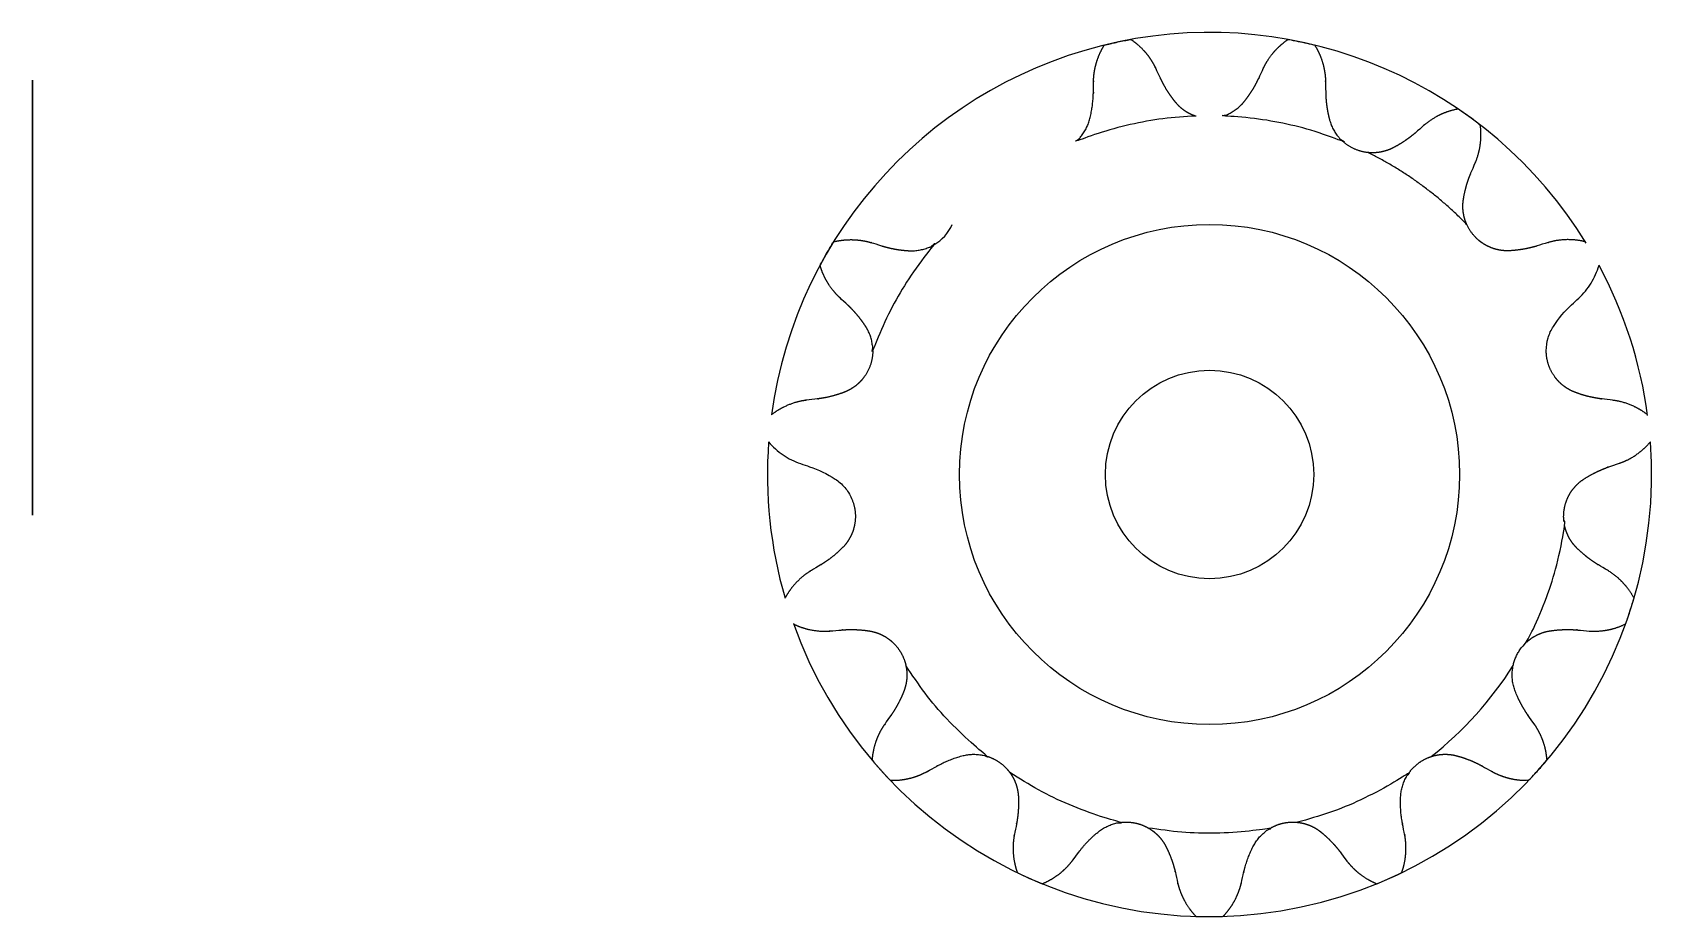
# Model space of a CAD drawing. Header units: inches. Extents: x 1.31 to 6.59, y 1.26 to 4.15.
# Drawn here: x 4.158 to 6.586, y 1.322 to 2.648 of the extents above; entities that cross this region are included whole.
import ezdxf

# ---------------------------------------------------------------- set-up
doc = ezdxf.new("R2010")
doc.units = ezdxf.units.IN
doc.header["$LTSCALE"] = 0.5209
doc.header["$MEASUREMENT"] = 0
doc.linetypes.add('SLD-Solid', pattern=[0])

msp = doc.modelspace()

# ---------------------------------------------------------------- linework, layer by layer
at = {"extrusion": (-1, 0, 6.123233995736766e-17), "elevation": -4.157874310430698}
msp.add_lwpolyline([(-2.2984460497548, -0.2808458812837237), (-2.2734460497548, -0.3058458812837241), (-1.9234460497548, -0.3058458812837236), (-1.9234460497548, 0.1791541187162775), (-2.070092058953076, 0.1791541187162775), (-1.9234460497548, 0.1791541187162775), (-1.9234460497548, -0.3058458812837236), (-2.2734460497548, -0.3058458812837241), (-2.2984460497548, -0.2808458812837237), (-2.2984460497548, 0.06915411871627722)], close=True, dxfattribs=at)
at = {"color": 7, "linetype": 'SLD-Solid', "lineweight": 25}
for radius in [0.375, 0.1562500000000002]:
    msp.add_circle((5.923217070539385, 1.984543092788741), radius, dxfattribs=at)
for centre, radius, start, end in [((5.923217070539385, 1.984543092788741), 0.6629999999999997, 31.54155455620305, 172.2382597777734), ((5.476425921762188, 2.386835650104203), 0.0668250000000002, 300.1467021613824, 335.8532978386199), ((5.923217070539385, 1.984543092788741), 0.6629999999999997, 7.686869084952097, 28.2382616027676), ((5.923217070539385, 1.984543092788741), 0.6629999999999997, 175.7617402222275, 196.2382599926345), ((5.923217070539385, 1.984543092788741), 0.6629999999999997, 199.7158501263698, 4.238261060231665), ((5.923217070539385, 1.984543092788741), 0.5379999999999997, 308.1823750520335, 327.817624947968)]:
    msp.add_arc(centre, radius, start, end, dxfattribs=at)
for points, weights, knots in [([(5.902729804234863, 2.522152869410565), (5.896496530012588, 2.524160552776733), (5.890730966664314, 2.527007406106836), (5.880091602487479, 2.534307045046789), (5.875332984462221, 2.538705831526914), (5.871284291665021, 2.543705550749861), (5.862284674681833, 2.554819152172304), (5.854830148992182, 2.566832833208015), (5.848885895814008, 2.579736786433938), (5.846865475489762, 2.584122772121174), (5.84484518099059, 2.588508484663775), (5.842825004332893, 2.592893941392761), (5.838735743361269, 2.601771024976646), (5.833538759084524, 2.609924088331548), (5.820956754805763, 2.624791984189858), (5.813578027081147, 2.631443094514269), (5.8053741866252, 2.636986235683804), (5.791997791404142, 2.634570219811169), (5.778701995395208, 2.631744111126845), (5.765499368115725, 2.628510581364213), (5.760258656180712, 2.620108698057694), (5.756298176693186, 2.611221668465997), (5.750815954753796, 2.592531319537836), (5.749345404715486, 2.582771973298004), (5.749220295479311, 2.57299764632272), (5.749158498218339, 2.568169652376095), (5.749096697352592, 2.563341376801657), (5.749034892637853, 2.558512800519511), (5.748853057841408, 2.544306713021252), (5.746929415537521, 2.530299640406191), (5.743228163697695, 2.516486380488349), (5.741583949863251, 2.510350090919673), (5.739008771868215, 2.504333676471606), (5.732303919218667, 2.493393409003694), (5.728111895601874, 2.488346467992089), (5.723267523783501, 2.484006984128362), (5.780603895433691, 2.506960358181756), (5.841014444046381, 2.51980101668347), (5.902729804234863, 2.522152869410565)], [1, 1, 1, 1, 1, 1, 1, 1, 1, 1, 1, 1, 1, 1, 1, 1, 1, 0.9996848748953934, 0.9996848748953934, 1, 1, 1, 1, 1, 1, 1, 1, 1, 1, 1, 1, 1, 1, 1, 1, 1, 0.9902369954290967, 0.9902369954290967, 1], [0.623197659246169, 0.623197659246169, 0.623197659246169, 0.623197659246169, 1.123197659246169, 1.123197659246169, 1.623197659246169, 1.623197659246169, 1.623197659246169, 2.623197659246169, 2.623197659246169, 2.623197659246169, 2.623575928648219, 2.623575928648219, 2.623575928648219, 3.123575928648219, 3.123575928648219, 3.623575928648219, 3.623575928648219, 3.623575928648219, 3.685072263533578, 3.685072263533578, 3.685072263533578, 4.185072263533576, 4.185072263533576, 4.685072263533578, 4.685072263533578, 4.685072263533578, 4.685450532935628, 4.685450532935628, 4.685450532935628, 5.685450532935628, 5.685450532935628, 5.685450532935628, 6.185450532935628, 6.185450532935628, 6.685450532935628, 6.685450532935628, 6.685450532935628, 7.028150293071558, 7.028150293071558, 7.028150293071558, 7.028150293071558]), ([(6.097399248440913, 2.558512800519513), (6.097337443726174, 2.563341376801658), (6.097275642860428, 2.568169652376096), (6.097213845599455, 2.572997646322722), (6.097088754855744, 2.582770528549375), (6.095657220288056, 2.592332527093576), (6.090210309523743, 2.611032571990775), (6.086174754806477, 2.62010986853688), (6.08093477296304, 2.628510581364215), (6.067732145683557, 2.631744111126848), (6.054436349674624, 2.634570219811172), (6.041059954453566, 2.636986235683806), (6.032854970944286, 2.631442322180139), (6.025622211501167, 2.624934487814217), (6.013011901675297, 2.61008982263867), (6.007699004285294, 2.601772341731211), (6.003609136745872, 2.592893941392762), (6.001588960088176, 2.588508484663775), (5.999568665589003, 2.584122772121174), (5.997548245264758, 2.579736786433939), (5.991603992086584, 2.566832833208015), (5.984149466396934, 2.554819152172304), (5.975149849413745, 2.543705550749861), (5.971101964990588, 2.538706829785721), (5.96642500829148, 2.534376384646533), (5.955798834709965, 2.527060492975938), (5.949936830293404, 2.52416030129662), (5.943704336843904, 2.522152869410565), (6.005419697032385, 2.519801016683471), (6.065830245645076, 2.506960358181758), (6.123166617295266, 2.484006984128364), (6.118288840158598, 2.488376391756232), (6.114179657979907, 2.493322183421007), (6.107429148360157, 2.504318145184436), (6.10487107801268, 2.510272140331471), (6.103205977381071, 2.51648638048835), (6.099504725541244, 2.530299640406191), (6.097581083237358, 2.544306713021253), (6.097399248440913, 2.558512800519513)], [1, 1, 1, 1, 1, 1, 1, 1, 1, 0.9996848748953934, 0.9996848748953934, 1, 1, 1, 1, 1, 1, 1, 1, 1, 1, 1, 1, 1, 1, 1, 1, 1, 0.9902369954290967, 0.9902369954290967, 1, 1, 1, 1, 1, 1, 1, 1, 1], [0, 0, 0, 0, 0.0003782694020494099, 0.0003782694020494099, 0.0003782694020494099, 0.5003782694020479, 0.5003782694020479, 1.00037826940205, 1.00037826940205, 1.00037826940205, 1.061874604287408, 1.061874604287408, 1.061874604287408, 1.561874604287408, 1.561874604287408, 2.061874604287408, 2.061874604287408, 2.061874604287408, 2.062252873689458, 2.062252873689458, 2.062252873689458, 3.062252873689458, 3.062252873689458, 3.062252873689458, 3.562252873689458, 3.562252873689458, 4.062252873689458, 4.062252873689458, 4.062252873689458, 4.404952633825388, 4.404952633825388, 4.404952633825388, 4.904952633825388, 4.904952633825388, 5.404952633825388, 5.404952633825388, 5.404952633825388, 6.404952633825388, 6.404952633825388, 6.404952633825388, 6.404952633825388]), ([(6.309030337236971, 2.359499254546535), (6.306351464471417, 2.365474877311416), (6.304609174507569, 2.371664437352436), (6.302914737544247, 2.384455427014645), (6.302999531635053, 2.390935133285299), (6.304005945956309, 2.397289383230519), (6.306243043814774, 2.411413863222882), (6.310182899856872, 2.424992376234878), (6.315794920113234, 2.43804423778734), (6.317702417604658, 2.442480499958974), (6.319609796303469, 2.446916485854921), (6.321517063747054, 2.451352213004865), (6.325377773318571, 2.460331055653302), (6.327959218636648, 2.469648632062655), (6.330589214009512, 2.488947445601477), (6.330594619770363, 2.498881371176711), (6.329224535731486, 2.508687098008952), (6.318478530592303, 2.517011066735195), (6.30748169850183, 2.525000732922259), (6.296244435593652, 2.532648543336965), (6.286493894398054, 2.530921193253474), (6.277239462558578, 2.52791781773779), (6.259681497560647, 2.519485612494694), (6.251444900375414, 2.514048162828441), (6.24409745942634, 2.507600848045211), (6.240468210268762, 2.504416213842929), (6.23683874940887, 2.501231393873727), (6.233209062504122, 2.498046375552154), (6.222530218063741, 2.488675783518072), (6.210833768043801, 2.480732765441502), (6.198091885867933, 2.474240452198439), (6.192360781010408, 2.471320308419808), (6.186326816553551, 2.469266544546418), (6.173643719459335, 2.466905205606451), (6.167108874260881, 2.466640037463197), (6.160598715439285, 2.467341140283361), (6.146568643123638, 2.468852090098437), (6.133677422627725, 2.474591631251855), (6.123166617295267, 2.484006984128363)], [1, 1, 1, 1, 1, 1, 1, 1, 1, 1, 1, 1, 1, 1, 1, 1, 1, 0.9996848748953934, 0.9996848748953934, 1, 1, 1, 1, 1, 1, 1, 1, 1, 1, 1, 1, 1, 1, 1, 1, 1, 0.9678964107365108, 0.9678964107365108, 0.9999999999999999], [0, 0, 0, 0, 0.5, 0.5, 1, 1, 1, 2, 2, 2, 2.00037826940205, 2.00037826940205, 2.00037826940205, 2.50037826940205, 2.50037826940205, 3.00037826940205, 3.00037826940205, 3.00037826940205, 3.061874604287409, 3.061874604287409, 3.061874604287409, 3.561874604287409, 3.561874604287409, 4.061874604287409, 4.061874604287409, 4.061874604287409, 4.062252873689459, 4.062252873689459, 4.062252873689459, 5.062252873689459, 5.062252873689459, 5.062252873689459, 5.562252873689459, 5.562252873689459, 6.062252873689459, 6.062252873689459, 6.062252873689459, 6.685450532935631, 6.685450532935631, 6.685450532935631, 6.685450532935631]), ([(6.33644765108693, 2.329049242661772), (6.324245100908214, 2.336136108517838), (6.31480286668224, 2.346622772017152), (6.309030337236971, 2.359499254546535), (6.265986933667973, 2.403789008481731), (6.216021917723022, 2.440090717478204), (6.160598715439285, 2.467341140283362)], [1, 0.9678964107365112, 0.9678964107365112, 1, 0.9902369954290968, 0.9902369954290968, 1], [9.583142791081936, 9.583142791081936, 9.583142791081936, 9.583142791081936, 10.20634045032811, 10.20634045032811, 10.20634045032811, 10.54904021046404, 10.54904021046404, 10.54904021046404, 10.54904021046404]), ([(5.431164692934821, 2.327566582049699), (5.426553345290071, 2.328999914402828), (5.421942284824752, 2.330433157492774), (5.417331493317334, 2.331866316983283), (5.40799827953777, 2.334767333844188), (5.398461910681037, 2.336360684774632), (5.378993915437855, 2.336958996983159), (5.369113841333098, 2.335925995208457), (5.359505044610136, 2.333538439208633), (5.352349938858991, 2.321981210150734), (5.345553522858503, 2.310209472328514), (5.339122221772579, 2.29823435445231), (5.341859318452665, 2.288717784595383), (5.345813592910679, 2.279827987398977), (5.356034913334011, 2.263247611684406), (5.362303535300207, 2.255624503785285), (5.369483546451565, 2.248991241973914), (5.37303009473173, 2.245714759142191), (5.376576849890082, 2.242438085185811), (5.380123825942331, 2.239161207156341), (5.390559329224114, 2.229520355082122), (5.399681446281992, 2.218718250647297), (5.40747008246514, 2.206724802672968), (5.410973288949027, 2.201330337747422), (5.413646525164896, 2.195544105485931), (5.417320677481774, 2.183177299570755), (5.418267467927602, 2.176705980360918), (5.418250702715598, 2.170158198226989), (5.439558542689279, 2.228126231228807), (5.47043862079169, 2.281612095443878), (5.509986489991837, 2.329049242661768), (5.504323620963091, 2.325760422490621), (5.498350087079714, 2.323380691820924), (5.485806285122957, 2.320358514645289), (5.479353211933578, 2.319765530305692), (5.472928571486253, 2.320102231444229), (5.458647627677734, 2.320850663995299), (5.444731672014438, 2.3233495957049), (5.431164692934821, 2.327566582049699)], [1, 1, 1, 1, 1, 1, 1, 1, 1, 0.9996848748953934, 0.9996848748953934, 1, 1, 1, 1, 1, 1, 1, 1, 1, 1, 1, 1, 1, 1, 1, 1, 1, 0.9902369954290967, 0.9902369954290967, 1, 1, 1, 1, 1, 1, 1, 1, 1], [0, 0, 0, 0, 0.0003782694020494097, 0.0003782694020494097, 0.0003782694020494097, 0.5003782694020494, 0.5003782694020494, 1.000378269402049, 1.000378269402049, 1.000378269402049, 1.061874604287409, 1.061874604287409, 1.061874604287409, 1.561874604287409, 1.561874604287409, 2.061874604287409, 2.061874604287409, 2.061874604287409, 2.062252873689459, 2.062252873689459, 2.062252873689459, 3.062252873689459, 3.062252873689459, 3.062252873689459, 3.562252873689459, 3.562252873689459, 4.062252873689459, 4.062252873689459, 4.062252873689459, 4.40495263382539, 4.40495263382539, 4.40495263382539, 4.90495263382539, 4.90495263382539, 5.40495263382539, 5.40495263382539, 5.40495263382539, 6.40495263382539, 6.40495263382539, 6.40495263382539, 6.40495263382539]), ([(6.487598650122645, 2.332454622674008), (6.487375811635079, 2.332816110945594), (6.487152627011755, 2.333177383232924), (6.486929096468631, 2.333538439208638), (6.477318960940538, 2.335926327869492), (6.46764303747398, 2.336946724496033), (6.448173358427139, 2.336384991588386), (6.438437243469729, 2.334767763385253), (6.429102647761434, 2.331866316983287), (6.424491856254016, 2.330433157492777), (6.419880795788696, 2.328999914402832), (6.415269448143947, 2.327566582049704), (6.40170246906433, 2.323349595704904), (6.387786513401034, 2.320850663995302), (6.373505569592513, 2.320102231444231), (6.367146148605498, 2.319768948312773), (6.360670249810475, 2.320352630994864), (6.348126180612764, 2.323366241043188), (6.342113491231539, 2.325758696957908), (6.33644765108693, 2.329049242661771)], [0.9999713800229114, 0.9999806122711007, 0.9999901522634635, 1, 1, 1, 1, 1, 1, 1, 1, 1, 1, 1, 1, 1, 1, 1, 1, 1], [3.05995282879237, 3.05995282879237, 3.05995282879237, 3.05995282879237, 3.06187460428741, 3.06187460428741, 3.06187460428741, 3.56187460428741, 3.56187460428741, 4.06187460428741, 4.06187460428741, 4.06187460428741, 4.062252873689459, 4.062252873689459, 4.062252873689459, 5.062252873689459, 5.062252873689459, 5.062252873689459, 5.562252873689459, 5.562252873689459, 6.062252873689459, 6.062252873689459, 6.062252873689459, 6.062252873689459]), ([(5.418250702715598, 2.170158198226991), (5.418214571940391, 2.156047046853234), (5.413853972062032, 2.142626500395401), (5.405588875802835, 2.131189101987013), (5.401753270366663, 2.12588131776586), (5.397264098213256, 2.121277669703697), (5.387033992565975, 2.113414748592151), (5.381380005045775, 2.110248330233319), (5.375373859990552, 2.107942787157413), (5.362023157805914, 2.102817932746261), (5.348293892827101, 2.099440690299229), (5.334184633538344, 2.097774910983458), (5.329388969054149, 2.09720872118287), (5.324593603228024, 2.096642566642704), (5.319798517110122, 2.096076445125687), (5.310092248011184, 2.094930495365503), (5.30073226722538, 2.09250730207457), (5.282704019288621, 2.085135542714178), (5.274098279846957, 2.080173259493951), (5.266291314181307, 2.074083869161117)], [1, 0.9678964107365112, 0.9678964107365112, 1, 1, 1, 1, 1, 1, 1, 1, 1, 1, 1, 1, 1, 1, 1, 1, 1], [0, 0, 0, 0, 0.6231976592461699, 0.6231976592461699, 0.6231976592461699, 1.12319765924617, 1.12319765924617, 1.62319765924617, 1.62319765924617, 1.62319765924617, 2.62319765924617, 2.62319765924617, 2.62319765924617, 2.623575928648219, 2.623575928648219, 2.623575928648219, 3.123575928648219, 3.123575928648219, 3.62357592864822, 3.62357592864822, 3.62357592864822, 3.62357592864822]), ([(6.580259271525444, 2.073225369052901), (6.580220643496784, 2.073511562033507), (6.58018182861404, 2.073797728776804), (6.580142826897461, 2.074083869161123), (6.572334773479684, 2.080174107934641), (6.563910410719979, 2.085041839079383), (6.54589549753797, 2.09244770230598), (6.536343328298249, 2.09493032591809), (6.526635623968646, 2.096076445125691), (6.521840537850745, 2.096642566642708), (6.517045172024621, 2.097208721182874), (6.512249507540426, 2.097774910983462), (6.498140248251667, 2.099440690299233), (6.484410983272856, 2.102817932746266), (6.471060281088217, 2.107942787157418), (6.465055328633632, 2.11024787243683), (6.459491575240155, 2.113357746942183), (6.449250119146124, 2.121203073604606), (6.444680390244455, 2.125881982646197), (6.440845265275935, 2.131189101987015)], [0.9999803358332838, 0.9999867482296568, 0.9999933029518956, 1, 1, 1, 1, 1, 1, 1, 1, 1, 1, 1, 1, 1, 1, 1, 1, 1], [3.060567682347666, 3.060567682347666, 3.060567682347666, 3.060567682347666, 3.061874604287409, 3.061874604287409, 3.061874604287409, 3.561874604287409, 3.561874604287409, 4.061874604287409, 4.061874604287409, 4.061874604287409, 4.062252873689459, 4.062252873689459, 4.062252873689459, 5.062252873689459, 5.062252873689459, 5.062252873689459, 5.562252873689459, 5.562252873689459, 6.062252873689459, 6.062252873689459, 6.062252873689459, 6.062252873689459]), ([(6.460023267017203, 1.948722603916882), (6.462671505880408, 1.954711869791997), (6.466105428132571, 1.960148270217529), (6.474477192178744, 1.969966328788015), (6.479349291990877, 1.974239081615321), (6.484744831618617, 1.977742986018973), (6.496738269359014, 1.985531615556129), (6.509465348495526, 1.991689532507049), (6.522919954321573, 1.99625239141824), (6.527493104551949, 1.997803283324749), (6.532065969981703, 1.999354078646856), (6.536638568681429, 2.00090478351284), (6.545894471304229, 2.004043736694345), (6.554546103977315, 2.008360025440878), (6.570647723276135, 2.019318981951738), (6.578033687480856, 2.02596205948486), (6.584403997193995, 2.033541541958398), (6.584403996828416, 2.033541546891541), (6.584403996462837, 2.033541551824686), (6.584403996097257, 2.033541556757829)], [1, 1, 1, 1, 1, 1, 1, 1, 1, 1, 1, 1, 1, 1, 1, 1, 1, 0.9999999998852842, 0.9999999997705684, 0.9999999996558527], [0, 0, 0, 0, 0.5, 0.5, 1, 1, 1, 2, 2, 2, 2.00037826940205, 2.00037826940205, 2.00037826940205, 2.50037826940205, 2.50037826940205, 3.00037826940205, 3.00037826940205, 3.00037826940205, 3.000378291788705, 3.000378291788705, 3.000378291788705, 3.000378291788705]), ([(5.386410874061568, 1.948722603916878), (5.392117389295692, 1.935816729967056), (5.393592411098723, 1.921782834955101), (5.390693878988302, 1.907972534084706), (5.389348747962053, 1.90156354378378), (5.387120154271408, 1.895531985456195), (5.380972616376162, 1.884187881251712), (5.37709533663811, 1.878995534703269), (5.372546216598066, 1.874446414663226), (5.362434214621874, 1.864334412687031), (5.351265556268322, 1.855664951522989), (5.339053633691043, 1.848404429872576), (5.334902866323964, 1.845936617278465), (5.330752357452903, 1.843468958371534), (5.326602090676294, 1.841001443400335), (5.318201086463312, 1.836006679259998), (5.310635918681904, 1.82998593911592), (5.2971646409603, 1.815918734952488), (5.291321255825785, 1.807885201144989), (5.286666015009932, 1.799146885426402)], [1, 0.9678964107365122, 0.9678964107365122, 1, 1, 1, 1, 1, 1, 1, 1, 1, 1, 1, 1, 1, 1, 1, 1, 1], [0, 0, 0, 0, 0.6231976592461592, 0.6231976592461592, 0.6231976592461592, 1.123197659246159, 1.123197659246159, 1.623197659246159, 1.623197659246159, 1.623197659246159, 2.623197659246159, 2.623197659246159, 2.623197659246159, 2.623575928648209, 2.623575928648209, 2.623575928648209, 3.123575928648209, 3.123575928648209, 3.623575928648209, 3.623575928648209, 3.623575928648209, 3.623575928648209]), ([(6.2226416221173, 1.53756553416598), (6.230965179198824, 1.548960458300725), (6.242381377891705, 1.557254812159263), (6.255790715334586, 1.561649760153151), (6.262013621908799, 1.563689335253785), (6.268351394222313, 1.56477509557693), (6.281249431259644, 1.56512322751407), (6.287684777484513, 1.564361583845616), (6.293899017639015, 1.562696483214643), (6.307712283200228, 1.55899522986268), (6.320804584452027, 1.553657615353668), (6.333198329486198, 1.54671204797413), (6.337410901568015, 1.544351284286095), (6.341623211304824, 1.541990667618588), (6.345835275342406, 1.539630188643162), (6.354361371633798, 1.534852086777016), (6.36335806976482, 1.531310829724936), (6.382276262112384, 1.526677963838064), (6.39215520006438, 1.525634210531272), (6.40205042364518, 1.525971811575602), (6.411452056203261, 1.535788857315022), (6.420547436122209, 1.545890300080132), (6.429327964854386, 1.556266590216314), (6.428629286561968, 1.566144272771742), (6.42660971585463, 1.575661944840057), (6.420059011779371, 1.594005128697361), (6.415512309182962, 1.60276497322647), (6.409868326741043, 1.610746096889189), (6.407080498135391, 1.61468834955938), (6.404292506909389, 1.618630832190091), (6.401504342045731, 1.622573560360827), (6.393301325056493, 1.634173400309342), (6.386624432068992, 1.646636047704579), (6.381499574539082, 1.659986758013864), (6.379206870277259, 1.665959456814913), (6.3777754084452, 1.672222708389133), (6.376757483431927, 1.685176896863911), (6.377182447695938, 1.691608650515296), (6.378557161264501, 1.697995711404017), (6.381526375837088, 1.711790988253284), (6.388581974651609, 1.724011643877861), (6.399044427569022, 1.733480697551641), (6.427865343455641, 1.788103693642126), (6.446950281298181, 1.846841092648127), (6.455740262090469, 1.907972534084716), (6.452841729980048, 1.921782834955104), (6.454316751783079, 1.935816729967059), (6.460023267017203, 1.948722603916882)], [1, 0.9678964107365112, 0.9678964107365112, 1, 1, 1, 1, 1, 1, 1, 1, 1, 1, 1, 1, 1, 1, 1, 1, 1, 0.9996848748953934, 0.9996848748953934, 1, 1, 1, 1, 1, 1, 1, 1, 1, 1, 1, 1, 1, 1, 1, 1, 1, 0.967896410736511, 0.967896410736511, 1, 0.9902369954290967, 0.9902369954290967, 1, 0.9678964107365099, 0.9678964107365099, 0.9999999999999999], [0, 0, 0, 0, 0.6231976592461697, 0.6231976592461697, 0.6231976592461697, 1.12319765924617, 1.12319765924617, 1.62319765924617, 1.62319765924617, 1.62319765924617, 2.62319765924617, 2.62319765924617, 2.62319765924617, 2.623575928648219, 2.623575928648219, 2.623575928648219, 3.123575928648219, 3.123575928648219, 3.623575928648219, 3.623575928648219, 3.623575928648219, 3.68507226353358, 3.68507226353358, 3.68507226353358, 4.18507226353358, 4.18507226353358, 4.68507226353358, 4.68507226353358, 4.68507226353358, 4.685450532935629, 4.685450532935629, 4.685450532935629, 5.685450532935629, 5.685450532935629, 5.685450532935629, 6.185450532935628, 6.185450532935628, 6.685450532935629, 6.685450532935629, 6.685450532935629, 7.308648192181801, 7.308648192181801, 7.308648192181801, 7.651347952317732, 7.651347952317732, 7.651347952317732, 8.274545611563912, 8.274545611563912, 8.274545611563912, 8.274545611568211]), ([(6.399044427569022, 1.733480697551641), (6.40389976532787, 1.737875025937706), (6.409247989529591, 1.741444721401326), (6.420889333779395, 1.747008859897123), (6.427078103466849, 1.748930555281025), (6.433432353413444, 1.749936969602498), (6.447556830080128, 1.752174066934228), (6.461688245853487, 1.752623033282693), (6.475835516771106, 1.751318931571456), (6.48064410195901, 1.750875674054958), (6.485452387684185, 1.750432444143067), (6.490260392947533, 1.749989240084271), (6.499992813412197, 1.74909210124694), (6.509652066399157, 1.749516292592343), (6.528819028379766, 1.752978677750169), (6.538268428625753, 1.756043289369495), (6.547170848768562, 1.760376452466111), (6.551766715257447, 1.773168758474934), (6.555967131347432, 1.786096309924369), (6.559768126068842, 1.799146885426415), (6.555112236629723, 1.807886418670591), (6.549396081539819, 1.815759810790271), (6.535950871921146, 1.82985273088337), (6.528234303346487, 1.836005936834835), (6.519832050402478, 1.84100144340034), (6.515681783625868, 1.843468958371539), (6.511531274754807, 1.84593661727847), (6.507380507387728, 1.84840442987258), (6.495168584810449, 1.855664951522993), (6.483999926456898, 1.864334412687036), (6.473887924480705, 1.87444641466323), (6.469339715692288, 1.878994623451646), (6.465521864912281, 1.884098612003168), (6.459356774440435, 1.895431318791665), (6.457085224632136, 1.901564346542795), (6.455740262090469, 1.907972534084708)], [1, 1, 1, 1, 1, 1, 1, 1, 1, 1, 1, 1, 1, 1, 1, 1, 1, 0.9996848748953934, 0.9996848748953934, 1, 1, 1, 1, 1, 1, 1, 1, 1, 1, 1, 1, 1, 1, 1, 1, 1], [0, 0, 0, 0, 0.5, 0.5, 1, 1, 1, 2, 2, 2, 2.00037826940205, 2.00037826940205, 2.00037826940205, 2.50037826940205, 2.50037826940205, 3.00037826940205, 3.00037826940205, 3.00037826940205, 3.061874604287409, 3.061874604287409, 3.061874604287409, 3.561874604287408, 3.561874604287408, 4.061874604287409, 4.061874604287409, 4.061874604287409, 4.062252873689459, 4.062252873689459, 4.062252873689459, 5.062252873689459, 5.062252873689459, 5.062252873689459, 5.562252873689459, 5.562252873689459, 6.062252873689459, 6.062252873689459, 6.062252873689459, 6.062252873689459]), ([(5.299083951368946, 1.760876265667285), (5.299143665083091, 1.760709636993976), (5.299203445400313, 1.760543032584771), (5.299263292310213, 1.760376452466098), (5.308166952835756, 1.756042685625721), (5.317419281235993, 1.753032849596628), (5.336580290818559, 1.749534333303585), (5.346439888698992, 1.749091968602265), (5.356173748131239, 1.749989240084267), (5.360981753394587, 1.750432444143063), (5.365790039119762, 1.750875674054954), (5.370598624307666, 1.751318931571452), (5.384745895225285, 1.752623033282689), (5.398877310998643, 1.752174066934224), (5.413001787665328, 1.749936969602495), (5.419288056032737, 1.748941322505396), (5.425509351537974, 1.747021049648355), (5.437141562827025, 1.741470757371616), (5.442537860852185, 1.737871871743236), (5.447389713509749, 1.733480697551637)], [0.9999878459948836, 0.9999918438609485, 0.9999958951959873, 1, 1, 1, 1, 1, 1, 1, 1, 1, 1, 1, 1, 1, 1, 1, 1, 1], [3.684271215319653, 3.684271215319653, 3.684271215319653, 3.684271215319653, 3.685072263533568, 3.685072263533568, 3.685072263533568, 4.185072263533568, 4.185072263533568, 4.685072263533568, 4.685072263533568, 4.685072263533568, 4.685450532935618, 4.685450532935618, 4.685450532935618, 5.685450532935618, 5.685450532935618, 5.685450532935618, 6.185450532935618, 6.185450532935618, 6.685450532935618, 6.685450532935618, 6.685450532935618, 6.685450532935618]), ([(5.44738971350975, 1.733480697551638), (5.457852166427163, 1.724011643877858), (5.464907765241686, 1.711790988253282), (5.467876979814271, 1.697995711404013), (5.469254911201935, 1.691593700196193), (5.4696722459525, 1.685177153319423), (5.468670258294076, 1.67231338207054), (5.467240109614244, 1.665992903065561), (5.464934566539691, 1.65998675801386), (5.459809709009781, 1.646636047704576), (5.45313281602228, 1.634173400309339), (5.444929799033042, 1.622573560360824), (5.442141634169384, 1.618630832190087), (5.439353642943382, 1.614688349559377), (5.43656581433773, 1.610746096889186), (5.430922672412866, 1.602766161796882), (5.426460402220092, 1.59418891234522), (5.41987542130666, 1.575858610263642), (5.417804757181996, 1.566142896684401), (5.417106176224394, 1.556266590216303), (5.425886704956577, 1.545890300080115), (5.434982084875525, 1.535788857315005), (5.444383717433599, 1.525971811575591), (5.454280319733153, 1.525634163492726), (5.463956954659304, 1.526647802899421), (5.482884385899727, 1.531245235728569), (5.492071502838152, 1.534851376959035), (5.500598865736368, 1.539630188643159), (5.504810929773949, 1.541990667618585), (5.509023239510758, 1.544351284286092), (5.513235811592576, 1.546712047974127), (5.525629556626746, 1.553657615353665), (5.538721857878546, 1.558995229862677), (5.552535123439758, 1.562696483214641), (5.558683672236395, 1.564343981899327), (5.565146105058366, 1.565119996734614), (5.578033123226817, 1.564780678582758), (5.584423139697284, 1.5636884763686), (5.590643425744187, 1.561649760153149), (5.542097034886291, 1.599827827536337), (5.500771424116141, 1.645724568040624), (5.467876979814275, 1.697995711404007)], [1, 0.9678964107365108, 0.9678964107365108, 1, 1, 1, 1, 1, 1, 1, 1, 1, 1, 1, 1, 1, 1, 1, 1, 1, 0.9996848748953934, 0.9996848748953934, 1, 1, 1, 1, 1, 1, 1, 1, 1, 1, 1, 1, 1, 1, 1, 1, 1, 0.9902369954290967, 0.9902369954290967, 1], [0, 0, 0, 0, 0.6231976592461729, 0.6231976592461729, 0.6231976592461729, 1.123197659246174, 1.123197659246174, 1.623197659246173, 1.623197659246173, 1.623197659246173, 2.623197659246173, 2.623197659246173, 2.623197659246173, 2.623575928648223, 2.623575928648223, 2.623575928648223, 3.123575928648223, 3.123575928648223, 3.623575928648222, 3.623575928648222, 3.623575928648222, 3.685072263533583, 3.685072263533583, 3.685072263533583, 4.185072263533582, 4.185072263533582, 4.685072263533582, 4.685072263533582, 4.685072263533582, 4.685450532935632, 4.685450532935632, 4.685450532935632, 5.685450532935632, 5.685450532935632, 5.685450532935632, 6.185450532935632, 6.185450532935632, 6.685450532935632, 6.685450532935632, 6.685450532935632, 7.028150293071563, 7.028150293071563, 7.028150293071563, 7.028150293071563]), ([(5.590643425744187, 1.561649760153149), (5.604052763187067, 1.557254812159261), (5.615468961879949, 1.548960458300723), (5.623792518961473, 1.537565534165978), (5.627655253628794, 1.532277462244842), (5.630646352201955, 1.526585401595106), (5.634963157916868, 1.514426219434081), (5.636227423650149, 1.508070480596583), (5.636564124788709, 1.501645840148809), (5.637312557282192, 1.487364897439129), (5.636281928711933, 1.473263965310914), (5.633506178721941, 1.459330511395827), (5.632562715396313, 1.454594601167745), (5.631619310826451, 1.449858985876436), (5.630675961284302, 1.44512364680817), (5.628766422427613, 1.435538319687687), (5.628178622737211, 1.4258876412104), (5.629618547600854, 1.406463757532053), (5.631678639590314, 1.396745783896591), (5.635057508939049, 1.38743919307086), (5.647299338495609, 1.381531343130722), (5.6597170084266, 1.376002640272752), (5.672298779373424, 1.370858311196144), (5.681477110550841, 1.374575165628269), (5.689904873148677, 1.37943701410533), (5.705325999155838, 1.391335459917522), (5.712252097913201, 1.398366572144468), (5.718098510317798, 1.406200620235666), (5.720986328992115, 1.410070225868594), (5.72387431611943, 1.413940057224375), (5.7267624831122, 1.41781012959542), (5.735259719371292, 1.429196216119806), (5.745049129427594, 1.439397487304551), (5.756162735407483, 1.448397107978286), (5.76116145635867, 1.452444992390954), (5.766636560501412, 1.45570841294318), (5.778551586135471, 1.460655129125195), (5.784888475425335, 1.462273165400455), (5.791402142500427, 1.462940921832672), (5.731524388680694, 1.47807272582117), (5.675103678516482, 1.503192844431754), (5.623792518961479, 1.537565534165973)], [1, 0.9678964107365112, 0.9678964107365112, 1, 1, 1, 1, 1, 1, 1, 1, 1, 1, 1, 1, 1, 1, 1, 1, 1, 0.9996848748953934, 0.9996848748953934, 1, 1, 1, 1, 1, 1, 1, 1, 1, 1, 1, 1, 1, 1, 1, 1, 1, 0.9902369954290967, 0.9902369954290967, 1], [0, 0, 0, 0, 0.6231976592461697, 0.6231976592461697, 0.6231976592461697, 1.12319765924617, 1.12319765924617, 1.62319765924617, 1.62319765924617, 1.62319765924617, 2.62319765924617, 2.62319765924617, 2.62319765924617, 2.623575928648219, 2.623575928648219, 2.623575928648219, 3.123575928648219, 3.123575928648219, 3.623575928648219, 3.623575928648219, 3.623575928648219, 3.685072263533579, 3.685072263533579, 3.685072263533579, 4.185072263533579, 4.185072263533579, 4.685072263533579, 4.685072263533579, 4.685072263533579, 4.685450532935628, 4.685450532935628, 4.685450532935628, 5.685450532935628, 5.685450532935628, 5.685450532935628, 6.185450532935628, 6.185450532935628, 6.685450532935628, 6.685450532935628, 6.685450532935628, 7.028150293071559, 7.028150293071559, 7.028150293071559, 7.028150293071559]), ([(6.014952857815622, 1.45442183747746), (6.027191538769547, 1.46144612299515), (6.04099437287388, 1.464380005953668), (6.055031998578347, 1.462940921832673), (6.061546481650085, 1.462273081747576), (6.067777947698231, 1.460687167016151), (6.079702496520293, 1.455759090892166), (6.085271686457271, 1.452445800768259), (6.090271405671291, 1.448397107978287), (6.101385011651181, 1.439397487304552), (6.111174421707482, 1.429196216119808), (6.119671657966575, 1.417810129595422), (6.122559824959345, 1.413940057224376), (6.12544781208666, 1.410070225868596), (6.128335630760976, 1.406200620235668), (6.134181171839286, 1.398367739700156), (6.140959702901755, 1.391473352447754), (6.15635798801234, 1.379546286182721), (6.164958309187874, 1.374574647822499), (6.174135361705359, 1.370858311196149), (6.186717132652191, 1.376002640272761), (6.199134802583183, 1.381531343130732), (6.211376632139734, 1.387439193070866), (6.214755972269854, 1.396747080593606), (6.216782188445356, 1.406263337500099), (6.218258668537224, 1.425685075988955), (6.217668001127935, 1.435536901736824), (6.215758179794472, 1.445123646808172), (6.214814830252323, 1.449858985876438), (6.213871425682461, 1.454594601167747), (6.212927962356834, 1.459330511395829), (6.210152212366841, 1.473263965310917), (6.209121583796582, 1.487364897439132), (6.209870016290065, 1.501645840148812), (6.210206650691937, 1.508069207184732), (6.211445024824889, 1.514321654565787), (6.215741584481419, 1.526486182505775), (6.218779371323865, 1.532278124666712), (6.222641622117301, 1.53756553416598), (6.171330462562306, 1.503192844431764), (6.114909752398095, 1.478072725821177), (6.055031998578355, 1.462940921832675)], [1, 0.9678964107365108, 0.9678964107365108, 1, 1, 1, 1, 1, 1, 1, 1, 1, 1, 1, 1, 1, 1, 1, 1, 1, 0.9996848748953934, 0.9996848748953934, 1, 1, 1, 1, 1, 1, 1, 1, 1, 1, 1, 1, 1, 1, 1, 1, 1, 0.9902369954290967, 0.9902369954290967, 1], [0, 0, 0, 0, 0.6231976592461739, 0.6231976592461739, 0.6231976592461739, 1.123197659246174, 1.123197659246174, 1.623197659246174, 1.623197659246174, 1.623197659246174, 2.623197659246174, 2.623197659246174, 2.623197659246174, 2.623575928648223, 2.623575928648223, 2.623575928648223, 3.123575928648223, 3.123575928648223, 3.623575928648224, 3.623575928648224, 3.623575928648224, 3.685072263533584, 3.685072263533584, 3.685072263533584, 4.185072263533584, 4.185072263533584, 4.685072263533584, 4.685072263533584, 4.685072263533584, 4.685450532935634, 4.685450532935634, 4.685450532935634, 5.685450532935634, 5.685450532935634, 5.685450532935634, 6.185450532935634, 6.185450532935634, 6.685450532935634, 6.685450532935634, 6.685450532935634, 7.028150293071564, 7.028150293071564, 7.028150293071564, 7.028150293071564]), ([(5.791402142500427, 1.462940921832672), (5.805439768204893, 1.464380005953668), (5.819242602309226, 1.461446122995149), (5.831481283263151, 1.454421837477459), (5.837160921734803, 1.451162057897263), (5.842208597463264, 1.447178689434959), (5.851097782803949, 1.437826522653987), (5.854837857024507, 1.432534488824177), (5.857758581518276, 1.42680224424902), (5.864250889225809, 1.414060372937245), (5.86904473006702, 1.40075933636477), (5.872176203546902, 1.386901489160176), (5.8732405751394, 1.382191278777577), (5.874304880446369, 1.377481361731251), (5.875369123673622, 1.372771719409018), (5.87752337677268, 1.363238408500092), (5.880911679444769, 1.354182995341922), (5.89012752190648, 1.337024064028236), (5.895962165394278, 1.328984168556977), (5.902834247701835, 1.321856484705272), (5.91642065453891, 1.321438595886967), (5.930013486539884, 1.321438595886967), (5.943599893376949, 1.321856484705273), (5.950472933179107, 1.328985161664825), (5.956194584183788, 1.336854558632267), (5.965442948612559, 1.3539966611915), (5.968910445569754, 1.363236997982153), (5.971065017405152, 1.372771719409019), (5.972129260632405, 1.377481361731252), (5.973193565939374, 1.382191278777578), (5.974257937531874, 1.386901489160176), (5.977389411011755, 1.400759336364771), (5.982183251852966, 1.414060372937246), (5.988675559560498, 1.426802244249021), (5.991595703342751, 1.432533349113656), (5.995270111017114, 1.437741554308741), (6.004142991891149, 1.447106855053675), (6.009273930796192, 1.451162466229138), (6.014952857815623, 1.45442183747746), (5.954097148641804, 1.443890951693534), (5.892336992436985, 1.443890951693533), (5.831481283263158, 1.454421837477458)], [1, 0.9678964107365112, 0.9678964107365112, 1, 1, 1, 1, 1, 1, 1, 1, 1, 1, 1, 1, 1, 1, 1, 1, 1, 0.9996848748953934, 0.9996848748953934, 0.9999999999999999, 1, 1, 1, 1, 1, 1, 1, 1, 1, 1, 1, 1, 1, 1, 1, 1, 0.9902369954290976, 0.9902369954290976, 1], [0, 0, 0, 0, 0.6231976592461694, 0.6231976592461694, 0.6231976592461694, 1.123197659246169, 1.123197659246169, 1.623197659246169, 1.623197659246169, 1.623197659246169, 2.623197659246169, 2.623197659246169, 2.623197659246169, 2.623575928648219, 2.623575928648219, 2.623575928648219, 3.123575928648219, 3.123575928648219, 3.623575928648219, 3.623575928648219, 3.623575928648219, 3.685072263533566, 3.685072263533566, 3.685072263533566, 4.185072263533566, 4.185072263533566, 4.685072263533566, 4.685072263533566, 4.685072263533566, 4.685450532935616, 4.685450532935616, 4.685450532935616, 5.685450532935616, 5.685450532935616, 5.685450532935616, 6.185450532935616, 6.185450532935616, 6.685450532935616, 6.685450532935616, 6.685450532935616, 7.028150293071533, 7.028150293071533, 7.028150293071533, 7.028150293071533])]:
    msp.add_rational_spline(points, weights, degree=3, knots=knots, dxfattribs=at)
for points, knots in [([(4.157874310430698, 2.575889192649864, 0.100404118716277), (4.157874310430698, 2.575889192649864, 0.1162374520496101), (4.157874310430698, 2.575889192649864, 0.1320707853829433), (4.157874310430698, 2.575889192649864, 0.1479041187162764), (4.157874310430698, 2.575889192649864, 0.1320707853829433), (4.157874310430698, 2.575889192649864, 0.1162374520496101), (4.157874310430698, 2.575889192649864, 0.100404118716277), (4.157874310430698, 2.570345279146198, 0.09867561672929615), (4.157874310430698, 2.563837444780276, 0.09678094820575822), (4.157874310430698, 2.548992779604729, 0.09263861412871677), (4.157874310430698, 2.54067529869727, 0.09039845695077808), (4.157874310430698, 2.53179689835882, 0.08806403513837946), (4.157874310430698, 2.527411441629834, 0.0869109551402687), (4.157874310430698, 2.523025729087233, 0.08575905379315873), (4.157874310430698, 2.518639743399997, 0.0846084151892077), (4.157874310430698, 2.505735790174074, 0.08122313585085195), (4.157874310430698, 2.493722109138363, 0.07802091310267034), (4.157874310430698, 2.48260850771592, 0.07504635227878875), (4.157874310430698, 2.477609786751779, 0.07370844218247985), (4.157874310430698, 2.473279341612592, 0.07253044484958693), (4.157874310430698, 2.465963449941997, 0.0705219835405888), (4.157874310430698, 2.463063258262678, 0.06971494667207878), (4.157874310430698, 2.461055826376624, 0.06915411871627697), (4.157874310430698, 2.448340531282557, 0.06915411871627697), (4.157874310430698, 2.435625236188489, 0.06915411871627697), (4.157874310430698, 2.422909941094422, 0.06915411871627697), (4.157874310430698, 2.417354659812754, 0.06915411871627697), (4.157874310430698, 2.411799378531087, 0.06915411871627697), (4.157874310430698, 2.40624409724942, 0.06915411871627697), (4.157874310430698, 2.370296802003812, 0.06915411871627697), (4.157874310430698, 2.334349506758203, 0.06915411871627697), (4.157874310430698, 2.298402211512594, 0.06915411871627697)], [0, 0, 0, 0, 1, 1, 1, 2, 2, 2, 2.5, 2.5, 3, 3, 3, 3.00037826940205, 3.00037826940205, 3.00037826940205, 4.00037826940205, 4.00037826940205, 4.00037826940205, 4.50037826940205, 4.50037826940205, 5.00037826940205, 5.00037826940205, 5.00037826940205, 6.00037826940205, 6.00037826940205, 6.00037826940205, 7.00037826940205, 7.00037826940205, 7.00037826940205, 8.000378269402049, 8.000378269402049, 8.000378269402049, 8.000378269402049]), ([(4.157874310430698, 2.070092058953076, 0.1791541187162773), (4.157874310430698, 2.083081757699734, 0.1791541187162773), (4.157874310430698, 2.096071456446392, 0.1791541187162773), (4.157874310430698, 2.10906115519305, 0.1791541187162773), (4.157874310430698, 2.162024836671311, 0.1791541187162773), (4.157874310430698, 2.214988518149571, 0.1791541187162773), (4.157874310430698, 2.267952199627832, 0.1791541187162773), (4.157874310430698, 2.278102203589418, 0.1791541187162773), (4.157874310430698, 2.288252207551005, 0.1791541187162773), (4.157874310430698, 2.298402211512592, 0.1791541187162773), (4.157874310430698, 2.334349506758201, 0.1791541187162773), (4.157874310430698, 2.370296802003811, 0.1791541187162773), (4.157874310430698, 2.40624409724942, 0.1791541187162773), (4.157874310430698, 2.411799378531087, 0.1791541187162773), (4.157874310430698, 2.417354659812753, 0.1791541187162773), (4.157874310430698, 2.422909941094421, 0.1791541187162773), (4.157874310430698, 2.435625236188488, 0.1791541187162773), (4.157874310430698, 2.448340531282556, 0.1791541187162773), (4.157874310430698, 2.461055826376623, 0.1791541187162773), (4.157874310430698, 2.463063509742791, 0.1785932205030081), (4.157874310430698, 2.465910363072894, 0.1778009521243877), (4.157874310430698, 2.473210002012848, 0.1757967066474277), (4.157874310430698, 2.477608788492972, 0.1746000624345294), (4.157874310430698, 2.48260850771592, 0.1732618851537646), (4.157874310430698, 2.493722109138363, 0.1702873243298839), (4.157874310430698, 2.505735790174074, 0.1670851015817023), (4.157874310430698, 2.518639743399998, 0.1636998222433457), (4.157874310430698, 2.523025729087233, 0.1625491836393946), (4.157874310430698, 2.527411441629834, 0.1613972822922847), (4.157874310430698, 2.53179689835882, 0.1602442022941748), (4.157874310430698, 2.540673981942706, 0.1579101266996137), (4.157874310430698, 2.548827045297607, 0.1557147463086963), (4.157874310430698, 2.563694941155918, 0.1515681554732353), (4.157874310430698, 2.570346051480328, 0.1496323799020463), (4.157874310430698, 2.575889192649864, 0.1479041187162764)], [0, 0, 0, 0, 1, 1, 1, 2, 2, 2, 3, 3, 3, 4, 4, 4, 5, 5, 5, 6, 6, 6, 6.5, 6.5, 7, 7, 7, 8, 8, 8, 8.000378269402049, 8.000378269402049, 8.000378269402049, 8.500378269402049, 8.500378269402049, 9.000378269402049, 9.000378269402049, 9.000378269402049, 9.000378269402049]), ([(6.42818343836317, 2.170158198226994), (6.428166671050867, 2.176706800649322), (6.429092531867351, 2.183069901575412), (6.432747154702022, 2.195444247593687), (6.435460154214283, 2.201329263051865), (6.438964058613628, 2.206724802672972), (6.446752694796777, 2.218718250647301), (6.455874811854654, 2.229520355082126), (6.466310315136436, 2.239161207156345), (6.469857291188687, 2.242438085185816), (6.473404046347039, 2.245714759142196), (6.476950594627204, 2.248991241973918), (6.484129531660901, 2.255623511460417), (6.49027760290825, 2.263085565914944), (6.500529782733941, 2.279646230969308), (6.504575203940741, 2.28871911038246), (6.507311919306189, 2.298234354452314)], [0, 0, 0, 0, 0.5, 0.5, 1, 1, 1, 2, 2, 2, 2.00037826940205, 2.00037826940205, 2.00037826940205, 2.50037826940205, 2.50037826940205, 3.00037826940205, 3.00037826940205, 3.00037826940205, 3.00037826940205]), ([(5.262030143884775, 2.033541541958393), (5.268401341181087, 2.025961003426138), (5.275629553705015, 2.019448120037204), (5.291711033460404, 2.008458581222429), (5.300538298893368, 2.004044201601113), (5.309795572397341, 2.000904783512836), (5.314368171097067, 1.999354078646852), (5.318941036526821, 1.997803283324745), (5.323514186757197, 1.996252391418236), (5.336968792583243, 1.991689532507045), (5.349695871719756, 1.985531615556125), (5.361689309460155, 1.977742986018969), (5.367083774395326, 1.974239779528832), (5.371879369881192, 1.970041096451753), (5.380265908148589, 1.960237869480824), (5.383762966921, 1.954711119566963), (5.386410874061568, 1.948722603916878)], [3.685072263533578, 3.685072263533578, 3.685072263533578, 3.685072263533578, 4.185072263533579, 4.185072263533579, 4.685072263533579, 4.685072263533579, 4.685072263533579, 4.685450532935628, 4.685450532935628, 4.685450532935628, 5.685450532935628, 5.685450532935628, 5.685450532935628, 6.185450532935628, 6.185450532935628, 6.685450532935628, 6.685450532935628, 6.685450532935628, 6.685450532935628])]:
    msp.add_open_spline(points, degree=3, knots=knots, dxfattribs=at)
msp.add_rational_spline([(6.440845265275934, 2.131189101987016), (6.432580169016736, 2.142626500395403), (6.428219569138378, 2.156047046853237), (6.42818343836317, 2.170158198226994)], [1, 0.9678964107365104, 0.9678964107365104, 0.9999999999999999], degree=3, dxfattribs=at)

doc.saveas('drawing.dxf')
